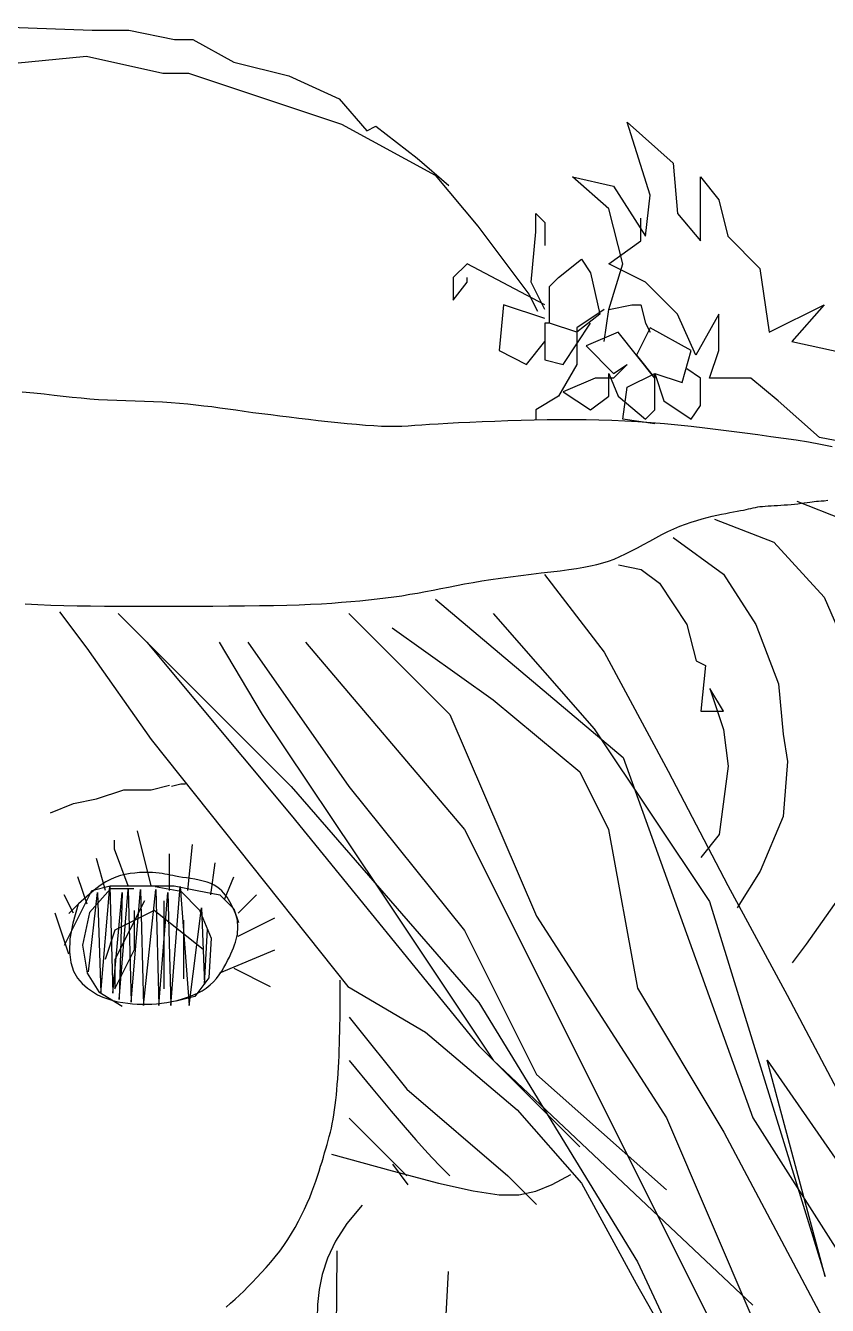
# Model space of a CAD drawing. Extents: x 1096 to 1456, y 1058 to 1349.
# Drawn here: x 1263.2 to 1328.2, y 1245.4 to 1349.1 of the extents above; entities that cross this region are included whole.
import ezdxf

# ---------------------------------------------------------------- set-up
doc = ezdxf.new("R2010")
doc.units = 0
doc.header["$LTSCALE"] = 10
doc.header["$MEASUREMENT"] = 0
doc.layers.add('3', color=3, linetype='CONTINUOUS')

msp = doc.modelspace()

# ---------------------------------------------------------------- linework, layer by layer
at = {"layer": '3'}
for points in [[(1210.02, 1328.76), (1214.47, 1333.95), (1217.43, 1336.17), (1220.77, 1338.76), (1222.26, 1340.99), (1225.97, 1342.84), (1230.05, 1343.95), (1234.5, 1345.43), (1245.63, 1348.4), (1250.08, 1348.77), (1254.53, 1349.14), (1258.24, 1349.14), (1268.63, 1348.77), (1271.6, 1348.77), (1275.31, 1348.02), (1276.79, 1348.02), (1280.13, 1346.17), (1284.58, 1345.06), (1288.66, 1343.21), (1290.89, 1340.61), (1291.63, 1340.99), (1294.97, 1338.39), (1297.56, 1336.17)], [(1203.33, 1319.79), (1210.23, 1329.44), (1218.5, 1334.95), (1222.64, 1337.01), (1230.23, 1340.46), (1237.82, 1343.22), (1244.03, 1345.28), (1249.54, 1345.97), (1255.06, 1345.97), (1261.27, 1345.97), (1268.17, 1346.66), (1274.38, 1345.28), (1276.45, 1345.28), (1284.72, 1342.53), (1288.86, 1341.15), (1296.45, 1337.01), (1299.9, 1332.88), (1304.04, 1327.37), (1304.73, 1325.99)], [(1310.53, 1326.13), (1311.64, 1329.83), (1310.53, 1334.28), (1307.56, 1336.87), (1310.9, 1336.13), (1313.49, 1332.06), (1313.86, 1335.39), (1312.01, 1341.32), (1315.72, 1337.98), (1316.09, 1333.91), (1317.95, 1331.69), (1317.95, 1336.87), (1319.43, 1335.02), (1320.17, 1332.06), (1322.77, 1329.46), (1323.51, 1324.28), (1327.96, 1326.5), (1325.36, 1323.54), (1333.9, 1321.68)], [(1305.33, 1326.13), (1304.22, 1328.35), (1304.59, 1332.43), (1304.59, 1333.91), (1305.33, 1333.17), (1305.33, 1331.32)], [(1335.38, 1314.27), (1327.59, 1315.76), (1324.25, 1318.72), (1322.03, 1320.57), (1318.69, 1320.57), (1319.43, 1322.79), (1319.43, 1325.76), (1317.57, 1322.42), (1316.09, 1325.76), (1313.49, 1328.35), (1310.53, 1329.83), (1313.12, 1331.69), (1313.12, 1333.54)], [(1305.7, 1325.02), (1305.7, 1327.98), (1306.45, 1328.72), (1308.3, 1330.2), (1309.04, 1329.09), (1309.78, 1325.76), (1307.93, 1324.28), (1305.7, 1325.02), (1305.33, 1325.02), (1305.33, 1322.05), (1306.82, 1321.68), (1309.04, 1325.02)], [(1305.33, 1326.5), (1299.03, 1329.83), (1297.91, 1328.72), (1297.91, 1326.87), (1299.03, 1328.35), (1299.03, 1328.72)], [(1305.33, 1325.39), (1301.99, 1326.5), (1301.62, 1322.79), (1303.85, 1321.68), (1305.33, 1323.54)], [(1310.15, 1326.13), (1307.93, 1324.65), (1307.93, 1321.68), (1306.45, 1319.09), (1304.59, 1317.98), (1304.59, 1317.24)], [(1310.15, 1323.54), (1310.53, 1326.13), (1312.38, 1326.5), (1313.12, 1326.5), (1313.49, 1325.02), (1313.86, 1324.28)], [(1314.24, 1316.87), (1311.64, 1317.24), (1312.01, 1319.83), (1314.24, 1320.94), (1316.46, 1320.2), (1317.2, 1322.79), (1313.86, 1324.65), (1312.75, 1322.42), (1314.24, 1320.57), (1311.27, 1324.28), (1308.67, 1323.17), (1310.9, 1320.94), (1312.01, 1321.68), (1310.9, 1320.57), (1309.41, 1320.57), (1306.82, 1319.46), (1309.04, 1317.98), (1310.53, 1319.09), (1310.53, 1320.94), (1311.27, 1319.09), (1313.49, 1317.24), (1314.24, 1317.98), (1314.24, 1319.83), (1314.24, 1320.94), (1314.98, 1318.72), (1317.2, 1317.24), (1317.95, 1318.35), (1317.95, 1320.57), (1316.83, 1321.31)], [(1262.98, 1319.46), (1263.9, 1319.37), (1264.75, 1319.28), (1265.55, 1319.19), (1266.3, 1319.1), (1267.03, 1319.03), (1267.74, 1318.96), (1268.45, 1318.89), (1269.16, 1318.84), (1269.89, 1318.8), (1270.63, 1318.77), (1271.37, 1318.74), (1272.12, 1318.72), (1272.87, 1318.7), (1273.61, 1318.67), (1274.33, 1318.64), (1275.04, 1318.6), (1275.72, 1318.54), (1276.39, 1318.48), (1277.04, 1318.41), (1277.69, 1318.33), (1278.33, 1318.25), (1278.98, 1318.16), (1279.63, 1318.07), (1280.29, 1317.98), (1280.97, 1317.89), (1281.67, 1317.79), (1282.38, 1317.7), (1283.11, 1317.61), (1283.86, 1317.51), (1284.61, 1317.42), (1285.38, 1317.33), (1286.17, 1317.24), (1286.96, 1317.14), (1287.75, 1317.05), (1288.54, 1316.97), (1289.32, 1316.89), (1290.07, 1316.82), (1290.79, 1316.76), (1291.47, 1316.71), (1292.1, 1316.68), (1292.68, 1316.67), (1293.22, 1316.67), (1293.73, 1316.68), (1294.25, 1316.7), (1294.78, 1316.74), (1295.35, 1316.78), (1295.98, 1316.82), (1296.68, 1316.87), (1297.46, 1316.91), (1298.33, 1316.96), (1299.26, 1317), (1300.25, 1317.04), (1301.27, 1317.08), (1302.33, 1317.12), (1303.4, 1317.15), (1304.47, 1317.18), (1305.53, 1317.2), (1306.58, 1317.21), (1307.63, 1317.21), (1308.67, 1317.21), (1309.71, 1317.19), (1310.76, 1317.16), (1311.81, 1317.11), (1312.88, 1317.05), (1313.95, 1316.97), (1315.03, 1316.88), (1316.11, 1316.77), (1317.2, 1316.66), (1318.29, 1316.53), (1319.38, 1316.4), (1320.46, 1316.26), (1321.53, 1316.13), (1322.59, 1315.99), (1323.64, 1315.84), (1324.67, 1315.7), (1325.69, 1315.55), (1326.69, 1315.39), (1327.67, 1315.21), (1328.63, 1315.03)], [(1263.2, 1302.26), (1264.24, 1302.21), (1265.29, 1302.17), (1266.34, 1302.14), (1267.42, 1302.11), (1268.51, 1302.1), (1269.63, 1302.09), (1270.79, 1302.08), (1271.97, 1302.08), (1273.2, 1302.08), (1274.48, 1302.08), (1275.78, 1302.08), (1277.1, 1302.09), (1278.41, 1302.09), (1279.71, 1302.1), (1280.98, 1302.11), (1282.19, 1302.12), (1283.34, 1302.14), (1284.42, 1302.17), (1285.42, 1302.2), (1286.35, 1302.24), (1287.23, 1302.28), (1288.06, 1302.33), (1288.85, 1302.39), (1289.6, 1302.45), (1290.33, 1302.52), (1291.04, 1302.59), (1291.73, 1302.67), (1292.41, 1302.75), (1293.08, 1302.84), (1293.74, 1302.93), (1294.38, 1303.04), (1295.02, 1303.14), (1295.65, 1303.26), (1296.27, 1303.37), (1296.89, 1303.5), (1297.52, 1303.62), (1298.17, 1303.75), (1298.83, 1303.88), (1299.51, 1304), (1300.22, 1304.13), (1300.96, 1304.24), (1301.75, 1304.36), (1302.56, 1304.47), (1303.38, 1304.57), (1304.21, 1304.67), (1305.03, 1304.77), (1305.82, 1304.86), (1306.57, 1304.95), (1307.27, 1305.05), (1307.91, 1305.14), (1308.5, 1305.24), (1309.04, 1305.34), (1309.55, 1305.46), (1310.03, 1305.59), (1310.5, 1305.73), (1310.95, 1305.9), (1311.41, 1306.1), (1311.88, 1306.32), (1312.36, 1306.56), (1312.85, 1306.82), (1313.34, 1307.09), (1313.83, 1307.36), (1314.33, 1307.63), (1314.82, 1307.89), (1315.31, 1308.13), (1315.79, 1308.35), (1316.27, 1308.55), (1316.74, 1308.73), (1317.19, 1308.89), (1317.64, 1309.03), (1318.07, 1309.16), (1318.49, 1309.27), (1318.89, 1309.37), (1319.28, 1309.46), (1319.65, 1309.53), (1319.99, 1309.6), (1320.32, 1309.66), (1320.63, 1309.72), (1320.92, 1309.77), (1321.19, 1309.82), (1321.43, 1309.86), (1321.65, 1309.91), (1321.85, 1309.96), (1322.04, 1310), (1322.22, 1310.04), (1322.4, 1310.08), (1322.59, 1310.12), (1322.77, 1310.15), (1322.97, 1310.17), (1323.19, 1310.19), (1323.42, 1310.21), (1323.67, 1310.22), (1323.93, 1310.23), (1324.19, 1310.25), (1324.46, 1310.26), (1324.74, 1310.28), (1325.01, 1310.3), (1325.29, 1310.32), (1325.57, 1310.35), (1325.84, 1310.38), (1326.1, 1310.42), (1326.35, 1310.45), (1326.58, 1310.49), (1326.8, 1310.52), (1326.99, 1310.54), (1327.17, 1310.56), (1327.34, 1310.58), (1327.52, 1310.6), (1327.72, 1310.61), (1327.96, 1310.63), (1328.26, 1310.66)], [(1325.76, 1310.6), (1329.47, 1309.12), (1330.58, 1306.9), (1334.66, 1301.71), (1336.14, 1297.27), (1336.89, 1293.19), (1336.89, 1287.63), (1337.26, 1283.56), (1336.51, 1279.11), (1334.66, 1275.78), (1333.18, 1270.96), (1331.32, 1269.11), (1329.1, 1266.89)], [(1319.08, 1309.12), (1323.9, 1307.27), (1327.98, 1302.82), (1330.21, 1297.64), (1330.58, 1292.08), (1330.95, 1288.75), (1330.58, 1283.56), (1329.1, 1278.37), (1326.5, 1274.67), (1325.39, 1273.18)], [(1315.74, 1307.64), (1319.82, 1304.68), (1322.42, 1300.6), (1324.27, 1295.78), (1324.64, 1291.71), (1325.01, 1289.49), (1324.64, 1285.04), (1322.79, 1280.59), (1320.93, 1277.63)], [(1311.29, 1305.42), (1313.14, 1305.05), (1314.63, 1303.94), (1316.85, 1300.6), (1317.6, 1297.64), (1318.34, 1297.27), (1317.97, 1293.56), (1319.82, 1293.56), (1318.71, 1295.41), (1319.82, 1292.08), (1320.19, 1289.12), (1319.45, 1283.56), (1317.97, 1281.71)], [(1305.31, 1304.64), (1310.14, 1298.34), (1315.33, 1288.7), (1320.15, 1279.44), (1324.98, 1270.55), (1332.02, 1257.21), (1340.93, 1246.84), (1347.6, 1235.35), (1357.62, 1212.75), (1369.54, 1194.62), (1375.11, 1184.99), (1384.01, 1174.61), (1392.91, 1162.76), (1402.93, 1150.9), (1412.95, 1138.3), (1421.85, 1127.19), (1434.83, 1112.37), (1456.39, 1098.83)], [(1296.47, 1302.65), (1311.67, 1289.8), (1322.19, 1260.61), (1330.38, 1247.76), (1340.9, 1231.41), (1350.26, 1215.06), (1360.78, 1198.71), (1368.97, 1183.53), (1383, 1166.01), (1395.86, 1151.99), (1407.56, 1141.48), (1414.57, 1127.47), (1430.95, 1109.95), (1437.96, 1102.94), (1444.98, 1097.1)], [(1266, 1301.63), (1268.22, 1298.67), (1273.41, 1291.26), (1279.35, 1283.85), (1289.37, 1271.25), (1295.67, 1267.54), (1303.09, 1261.25), (1308.29, 1255.32), (1312.74, 1247.17), (1317.56, 1238.65), (1320.53, 1229.75), (1323.12, 1222.34), (1325.72, 1214.93), (1330.54, 1206.04), (1335.37, 1199.74), (1335.44, 1197.93), (1342.86, 1191.63), (1351.76, 1176.81), (1361.41, 1164.95), (1377.73, 1149.02), (1391.09, 1131.61), (1408.15, 1111.6), (1421.88, 1091.6)], [(1270.74, 1301.48), (1284.77, 1287.47), (1299.97, 1269.95), (1312.84, 1248.93), (1321.02, 1231.41), (1329.21, 1224.4), (1337.39, 1203.38), (1345.58, 1191.7), (1356.1, 1177.69), (1364.29, 1168.34), (1374.81, 1155.5), (1387.68, 1143.82), (1398.2, 1133.3), (1407.56, 1119.29), (1420.42, 1104.11), (1429.78, 1094.76)], [(1289.45, 1301.48), (1297.64, 1293.31), (1304.65, 1276.96), (1315.18, 1260.61), (1322.19, 1244.26), (1331.55, 1229.07), (1342.07, 1215.06), (1351.43, 1197.54), (1365.46, 1181.19), (1374.81, 1162.5), (1384.17, 1155.5), (1397.03, 1143.82), (1398.2, 1139.14), (1415.74, 1122.79), (1428.61, 1106.44), (1435.62, 1097.1)], [(1301.14, 1301.48), (1309.33, 1292.14), (1318.68, 1278.13), (1328.04, 1247.76), (1323.36, 1265.28), (1333.89, 1250.1), (1342.07, 1233.75), (1350.26, 1223.23), (1359.61, 1205.72), (1370.14, 1192.87), (1380.66, 1176.52), (1397.03, 1154.33), (1411.07, 1137.98), (1425.1, 1121.63), (1439.13, 1108.78), (1444.98, 1102.94), (1450.82, 1098.27)], [(1292.96, 1300.32), (1301.14, 1294.48), (1308.16, 1288.64), (1310.5, 1283.97), (1312.84, 1271.12), (1319.85, 1259.44), (1330.38, 1239.58), (1340.9, 1230.24)], [(1273.08, 1299.15), (1284.77, 1285.13), (1299.97, 1266.45), (1308.16, 1258.27)], [(1278.93, 1299.15), (1282.43, 1293.31), (1291.79, 1279.29), (1301.14, 1265.28), (1322.19, 1245.42)], [(1281.26, 1299.15), (1289.45, 1287.47), (1298.81, 1275.79), (1304.65, 1264.11), (1315.18, 1254.77)], [(1285.94, 1299.15), (1298.81, 1283.97), (1321.02, 1239.58), (1328.04, 1230.24), (1337.39, 1211.55), (1346.75, 1197.54), (1353.77, 1185.86), (1361.95, 1174.18), (1371.31, 1162.5), (1384.17, 1148.49), (1393.52, 1136.81), (1402.88, 1127.47), (1408.73, 1122.79), (1416.91, 1111.11), (1419.25, 1102.94), (1426.27, 1097.1), (1430.95, 1092.43)], [(1265.27, 1285.34), (1267.12, 1286.08), (1268.98, 1286.45), (1271.2, 1287.19), (1273.43, 1287.19), (1274.91, 1287.56)], [(1275.06, 1287.5), (1275.82, 1287.69), (1276.2, 1287.69)], [(1273.43, 1279.41), (1272.31, 1283.86)], [(1271.57, 1279.41), (1270.46, 1282.38), (1270.46, 1283.12)], [(1276.4, 1279.04), (1276.77, 1282.75)], [(1269.72, 1279.04), (1268.98, 1281.64)], [(1274.91, 1279.04), (1274.91, 1282.01)], [(1278.25, 1278.67), (1278.62, 1281.27)], [(1267.5, 1277.93), (1267.07, 1276.39), (1266.84, 1275.11), (1266.79, 1274.05), (1266.9, 1273.19), (1267.13, 1272.49), (1267.45, 1271.93), (1267.83, 1271.49), (1268.25, 1271.13), (1268.66, 1270.84), (1269.08, 1270.59), (1269.5, 1270.4), (1269.91, 1270.24), (1270.32, 1270.12), (1270.72, 1270.02), (1271.13, 1269.95), (1271.52, 1269.9), (1271.92, 1269.86), (1272.3, 1269.83), (1272.69, 1269.81), (1273.08, 1269.81), (1273.47, 1269.83), (1273.86, 1269.85), (1274.27, 1269.9), (1274.68, 1269.96), (1275.1, 1270.04), (1275.53, 1270.13), (1275.96, 1270.25), (1276.38, 1270.38), (1276.79, 1270.54), (1277.18, 1270.72), (1277.55, 1270.91), (1277.89, 1271.13), (1278.2, 1271.38), (1278.48, 1271.64), (1278.72, 1271.91), (1278.94, 1272.2), (1279.14, 1272.49), (1279.32, 1272.78), (1279.48, 1273.07), (1279.62, 1273.36), (1279.76, 1273.63), (1279.88, 1273.89), (1279.99, 1274.14), (1280.09, 1274.38), (1280.17, 1274.62), (1280.25, 1274.84), (1280.31, 1275.06), (1280.37, 1275.27), (1280.41, 1275.48), (1280.43, 1275.68), (1280.45, 1275.87), (1280.46, 1276.07), (1280.45, 1276.26), (1280.43, 1276.44), (1280.41, 1276.63), (1280.37, 1276.81), (1280.31, 1277), (1280.25, 1277.18), (1280.18, 1277.37), (1280.09, 1277.56), (1280, 1277.74), (1279.9, 1277.93), (1279.8, 1278.11), (1279.69, 1278.3), (1279.57, 1278.48), (1279.44, 1278.66), (1279.29, 1278.84), (1279.14, 1279.01), (1278.96, 1279.18), (1278.75, 1279.33), (1278.52, 1279.47), (1278.26, 1279.59), (1277.97, 1279.7), (1277.65, 1279.79), (1277.31, 1279.87), (1276.96, 1279.94), (1276.62, 1280), (1276.28, 1280.05), (1275.96, 1280.1), (1275.67, 1280.15), (1275.4, 1280.2), (1275.17, 1280.24), (1274.95, 1280.28), (1274.74, 1280.33), (1274.53, 1280.37), (1274.31, 1280.4), (1274.07, 1280.43), (1273.81, 1280.46), (1273.52, 1280.48), (1273.19, 1280.49), (1272.84, 1280.49), (1272.48, 1280.48), (1272.1, 1280.45), (1271.71, 1280.4), (1271.32, 1280.33), (1270.94, 1280.24), (1270.56, 1280.12), (1270.17, 1279.96), (1269.75, 1279.74), (1269.3, 1279.44), (1268.79, 1279.06), (1268.21, 1278.56), (1267.54, 1277.94), (1266.76, 1277.18)], [(1268.23, 1277.93), (1267.49, 1280.15)], [(1279.36, 1278.3), (1280.11, 1280.15)], [(1266.39, 1274.59), (1268.62, 1279.04), (1270.1, 1279.41), (1273.07, 1279.41), (1275.3, 1279.41), (1277.15, 1279.04), (1279, 1278.67), (1280.12, 1277.56), (1280.49, 1276.44)], [(1272.03, 1279.16), (1270.13, 1279.16), (1268.42, 1277.26), (1267.85, 1274.61), (1268.23, 1272.33), (1269.18, 1270.81), (1271.08, 1269.67)], [(1268.34, 1272.44), (1269.08, 1278.87), (1269.33, 1270.71), (1270.08, 1279.36), (1270.32, 1270.71), (1271.07, 1278.87), (1270.82, 1270.21), (1271.56, 1279.12), (1271.81, 1269.97), (1272.55, 1279.12), (1272.8, 1269.72), (1273.79, 1279.12), (1274.04, 1269.72), (1274.78, 1278.87), (1275.03, 1269.72), (1275.77, 1279.36), (1276.51, 1269.72), (1277.5, 1277.63), (1277.75, 1271.45), (1278, 1275.9)], [(1273.74, 1279.35), (1275.82, 1278.97), (1277.34, 1277.45), (1278.29, 1275.17), (1278.1, 1271.95), (1276.96, 1270.43), (1275.44, 1270.05)], [(1267.12, 1277.19), (1266.38, 1278.67)], [(1272.87, 1278.2), (1270.49, 1273.45), (1270.49, 1271.07), (1272.08, 1274.24), (1272.08, 1277.41)], [(1274.46, 1278.2), (1274.46, 1275.82), (1274.46, 1273.45), (1274.46, 1271.07)], [(1280.48, 1277.19), (1281.96, 1278.67)], [(1266.75, 1273.86), (1265.64, 1277.19)], [(1277.63, 1274.24), (1273.67, 1277.41), (1270.49, 1275.82), (1269.7, 1273.45)], [(1276.04, 1276.62), (1276.04, 1274.24), (1276.04, 1272.66), (1276.04, 1271.87)], [(1280.48, 1275.34), (1283.44, 1276.82)], [(1278.99, 1272.37), (1283.44, 1274.23)], [(1279.49, 1245.27), (1279.86, 1245.59), (1280.22, 1245.91), (1280.57, 1246.24), (1280.92, 1246.57), (1281.27, 1246.92), (1281.63, 1247.28), (1282, 1247.66), (1282.37, 1248.06), (1282.75, 1248.48), (1283.12, 1248.9), (1283.48, 1249.35), (1283.84, 1249.8), (1284.18, 1250.27), (1284.5, 1250.75), (1284.81, 1251.24), (1285.1, 1251.73), (1285.37, 1252.22), (1285.62, 1252.72), (1285.85, 1253.21), (1286.07, 1253.69), (1286.27, 1254.16), (1286.45, 1254.61), (1286.61, 1255.05), (1286.77, 1255.48), (1286.9, 1255.89), (1287.03, 1256.29), (1287.15, 1256.68), (1287.27, 1257.05), (1287.38, 1257.41), (1287.48, 1257.76), (1287.58, 1258.1), (1287.68, 1258.44), (1287.77, 1258.77), (1287.86, 1259.1), (1287.95, 1259.44), (1288.03, 1259.78), (1288.1, 1260.13), (1288.17, 1260.49), (1288.23, 1260.86), (1288.29, 1261.25), (1288.34, 1261.64), (1288.39, 1262.05), (1288.44, 1262.46), (1288.48, 1262.89), (1288.51, 1263.32), (1288.55, 1263.77), (1288.58, 1264.22), (1288.61, 1264.68), (1288.63, 1265.15), (1288.66, 1265.62), (1288.67, 1266.11), (1288.69, 1266.6), (1288.7, 1267.1), (1288.71, 1267.61), (1288.72, 1268.13), (1288.73, 1268.66), (1288.73, 1269.22), (1288.73, 1269.81), (1288.74, 1270.42), (1288.74, 1271.07), (1288.74, 1271.76)], [(1280.11, 1272.74), (1283.07, 1271.26)], [(1289.46, 1268.76), (1294.14, 1262.92), (1302.32, 1255.91), (1304.66, 1253.57)], [(1289.46, 1265.25), (1291.39, 1262.93), (1292.87, 1261.16), (1294, 1259.83), (1294.87, 1258.83), (1295.57, 1258.04), (1296.2, 1257.37), (1296.86, 1256.69), (1297.64, 1255.91)], [(1289.46, 1260.58), (1294.14, 1255.91)], [(1288.04, 1257.67), (1292.96, 1256.31), (1296.71, 1255.32), (1299.52, 1254.68), (1301.62, 1254.37), (1303.23, 1254.36), (1304.59, 1254.65), (1305.92, 1255.21), (1307.45, 1256.02)], [(1294.24, 1255.19), (1293, 1256.84)], [(1290.52, 1253.54), (1289.29, 1252.03), (1288.37, 1250.6), (1287.72, 1249.23), (1287.28, 1247.92), (1287.03, 1246.68), (1286.91, 1245.48), (1286.88, 1244.33), (1286.91, 1243.23), (1286.95, 1242.17), (1286.97, 1241.14), (1286.94, 1240.16), (1286.84, 1239.21), (1286.64, 1238.3), (1286.31, 1237.43), (1285.83, 1236.6), (1285.15, 1235.81)], [(1288.46, 1249.83), (1288.45, 1246.28), (1288.41, 1243.53), (1288.28, 1241.4), (1288.04, 1239.68), (1287.65, 1238.16), (1287.06, 1236.67), (1286.24, 1234.99), (1285.15, 1232.92)], [(1297.49, 1248.15), (1297.04, 1239.62), (1296.31, 1232.36), (1295.36, 1226.19), (1294.25, 1220.98), (1293.04, 1216.57), (1291.78, 1212.8), (1290.54, 1209.52), (1289.37, 1206.59), (1288.32, 1203.85), (1287.39, 1201.25), (1286.58, 1198.73), (1285.87, 1196.24), (1285.27, 1193.74), (1284.77, 1191.17), (1284.35, 1188.47), (1284.02, 1185.61)]]:
    msp.add_lwpolyline(points, dxfattribs=at)

doc.saveas('drawing.dxf')
